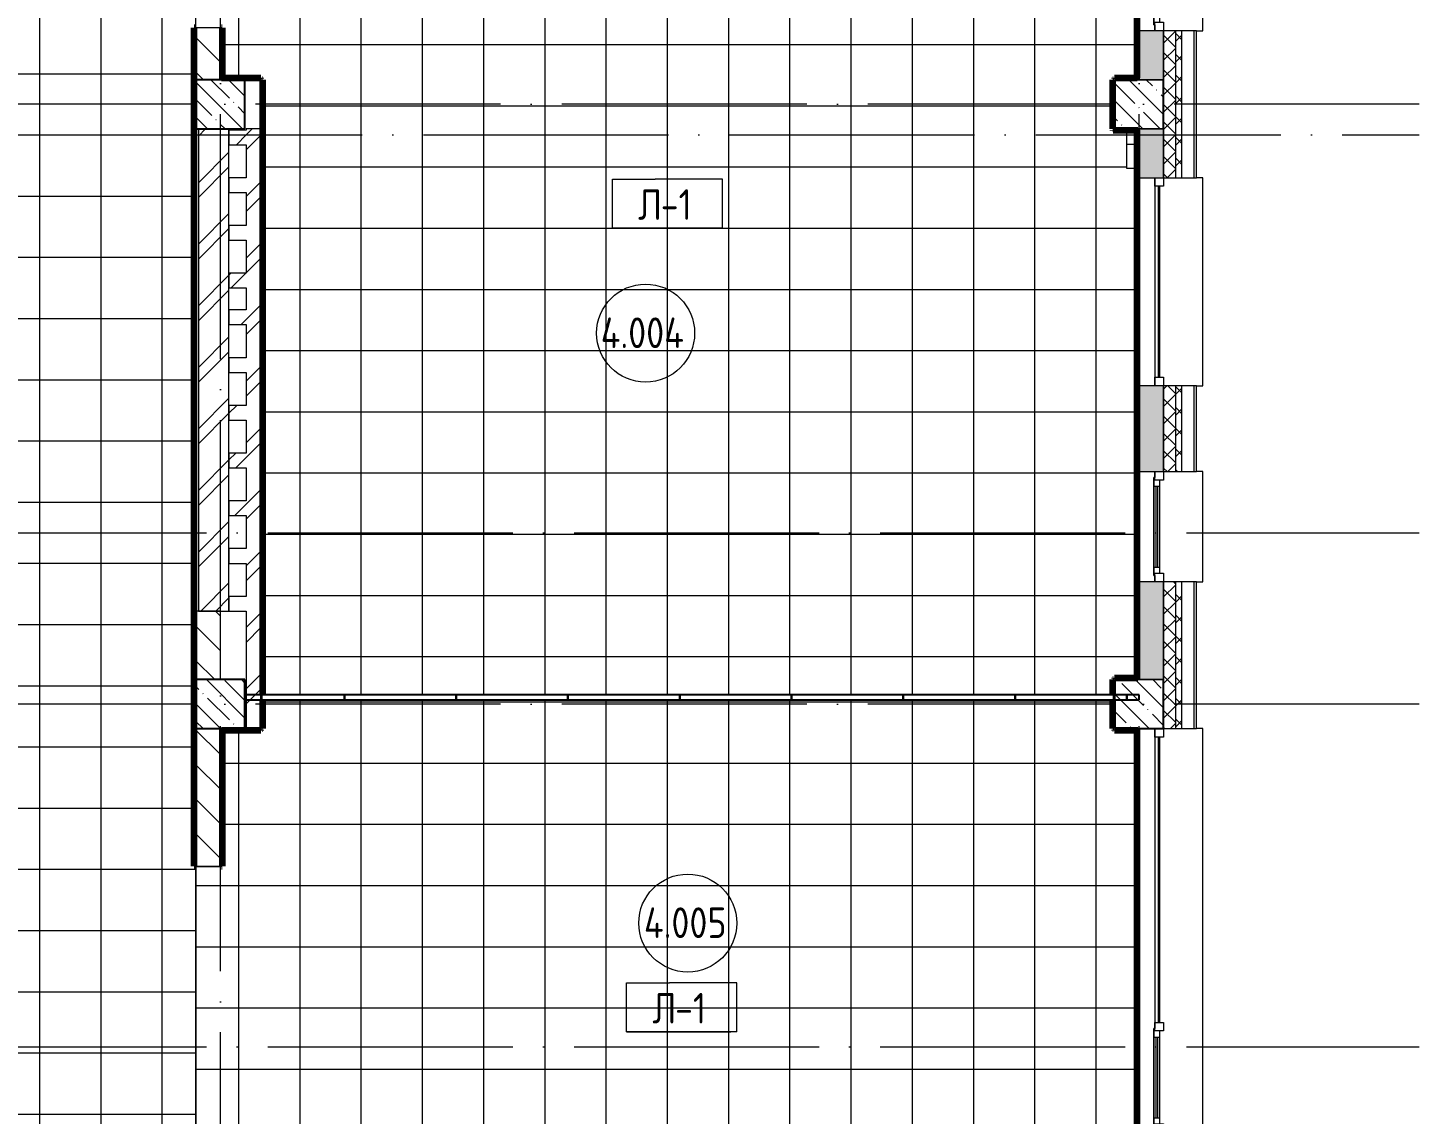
# Model space of a CAD drawing. Header units: millimetres. Extents: x 97 to 61947, y -4357 to 61202.
# Drawn here: x 50588 to 61947, y 27775 to 36650 of the extents above; entities that cross this region are included whole.
import ezdxf

# ---------------------------------------------------------------- set-up
doc = ezdxf.new("R2010")
doc.units = ezdxf.units.MM
doc.linetypes.add('ADSK_Линия сетки', pattern=[2500, 2000, -250, 0, -250])
for name, color, linetype, lineweight in [('A-AREA-____-IDEN', 2, 'Continuous', 20), ('A-FLOR-____-IDEN', 11, 'Continuous', 20), ('A-FLOR-____-OTLN', 192, 'Continuous', 9), ('A-FLOR-____-PATT', 8, 'Continuous', 9), ('A-GENM-____-MCUT', 13, 'Continuous', 9), ('A-GENM-____-OTLN', 13, 'Continuous', 9), ('A-GLAZ-____-MCUT', 151, 'Continuous', 9), ('A-GLAZ-____-OTLN', 151, 'Continuous', 9), ('A-WALL-____-MCUT', 113, 'Continuous', 9), ('A-WALL-____-PATT', 111, 'Continuous', 9), ('A-WALL-FNSH-MCUT', 113, 'Continuous', 9), ('I-WALL-____-OTLN', 2, 'Continuous', 9), ('S-COLS-____-MCUT', 52, 'Continuous', 9), ('S-COLS-____-OTLN', 52, 'Continuous', 9), ('S-GRID-____-OTLN', 1, 'Continuous', 9)]:
    doc.layers.add(name, color=color, linetype=linetype, lineweight=lineweight)
doc.styles.add('GOST Common', font='GOST_Common.ttf', dxfattribs={"width": 0.9, "height": 250})
pattern_1 = [(45, (0, 0), (-251.4472, 251.4472), []), (45, (0, 381), (-251.4472, 251.4472), [])]
pattern_2 = [(135, (0, 0), (-141.42136, -141.42136), [])]
pattern_3 = [(135, (0, 0), (-142.5612, -142.5612), []), (135, (142.56, 0), (-142.5612, -142.5612), [252.016, -50.403, 3.353, -47.05])]

# ---------------------------------------------------------------- blocks, each defined once
blk = doc.blocks.new('Окно_СКБ_2Ст1 - Окно_СКБ_2Ст 3300_ОК2-29018964-О_АИ_ПП_12_600_Целиком')
at = {"layer": 'A-GLAZ-____-MCUT', "color": 250}
for p, q in [((-1650, -195), (-1650, -125)), ((-1650, -125), (-1580, -125)), ((-1580, -195), (-1650, -195)), ((-1580, -125), (-1580, -195)), ((750, -195), (750, -125)), ((750, -125), (820, -125)), ((820, -195), (750, -195)), ((820, -195), (800, -195)), ((800, -195), (800, -205)), ((800, -205), (1600, -205)), ((1600, -205), (800, -205)), ((820, -125), (820, -195)), ((1580, -155), (820, -155)), ((820, -155), (820, -195)), ((870, -205), (870, -155)), ((1530, -205), (1530, -155)), ((1580, -195), (1580, -125)), ((1580, -125), (1650, -125)), ((1580, -195), (1580, -155)), ((1650, -195), (1580, -195)), ((1600, -195), (1580, -195)), ((1600, -205), (1600, -195)), ((1650, -125), (1650, -195))]:
    blk.add_line(p, q, dxfattribs=at)
at = {"layer": 'A-GLAZ-____-MCUT', "color": 50, "lineweight": 5}
for p, q in [((750, -155), (-1580, -155)), ((750, -165), (-1580, -165)), ((870, -175), (1530, -175)), ((1530, -185), (870, -185))]:
    blk.add_line(p, q, dxfattribs=at)
at = {"layer": 'A-GLAZ-____-OTLN', "color": 50, "lineweight": 5}
for p, q in [((-1650, -195), (800, -195)), ((1600, -195), (1650, -195))]:
    blk.add_line(p, q, dxfattribs=at)
blk = doc.blocks.new('Окно_СКБ_1Ст1 - 120_Окно_СКБ_1Ст_1700_ОК19Л-29018914-О_АИ_ПП_12_600_Целиком')
at = {"layer": 'A-GLAZ-____-MCUT', "color": 250}
for p, q in [((-850, -195), (-850, -125)), ((-850, -125), (-780, -125)), ((-780, -195), (-850, -195)), ((-780, -125), (-780, -195)), ((780, -195), (780, -125)), ((780, -125), (850, -125)), ((850, -195), (780, -195)), ((850, -125), (850, -195))]:
    blk.add_line(p, q, dxfattribs=at)
at = {"layer": 'A-GLAZ-____-MCUT', "color": 50, "lineweight": 5}
for p, q in [((780, -155), (-780, -155)), ((780, -165), (-780, -165))]:
    blk.add_line(p, q, dxfattribs=at)
at = {"layer": 'A-GLAZ-____-OTLN', "color": 50, "lineweight": 5}
blk.add_line((-850, -195), (850, -195), dxfattribs=at)
blk = doc.blocks.new('Окно_СКБ_1Ст1 - 120_Окно_СКБ_1Ст_900_ОК6Л-29019246-О_АИ_ПП_12_600_Целиком')
at = {"layer": 'A-GLAZ-____-MCUT', "color": 250}
for p, q in [((-450, -195), (-450, -125)), ((-450, -125), (-380, -125)), ((-380, -195), (-450, -195)), ((-380, -195), (-400, -195)), ((-400, -195), (-400, -205)), ((-400, -205), (400, -205)), ((400, -205), (-400, -205)), ((-380, -125), (-380, -195)), ((380, -155), (-380, -155)), ((-380, -155), (-380, -195)), ((-330, -205), (-330, -155)), ((330, -205), (330, -155)), ((380, -195), (380, -125)), ((380, -125), (450, -125)), ((380, -195), (380, -155)), ((450, -195), (380, -195)), ((400, -195), (380, -195)), ((400, -205), (400, -195)), ((450, -125), (450, -195))]:
    blk.add_line(p, q, dxfattribs=at)
at = {"layer": 'A-GLAZ-____-MCUT', "color": 50, "lineweight": 5}
for p, q in [((-330, -175), (330, -175)), ((330, -185), (-330, -185))]:
    blk.add_line(p, q, dxfattribs=at)
at = {"layer": 'A-GLAZ-____-OTLN', "color": 50, "lineweight": 5}
for p, q in [((-450, -195), (-400, -195)), ((400, -195), (450, -195))]:
    blk.add_line(p, q, dxfattribs=at)
blk = doc.blocks.new('WNW_Отлив1 - Отлив_металлический 2-28595994-О_АИ_ПП_12_600_Целиком')
at = {"layer": 'A-GLAZ-____-OTLN', "color": 50, "lineweight": 5}
for p, q in [((850, 320), (-850, 320)), ((-850, 320), (-850, 270)), ((850, 270), (850, 320))]:
    blk.add_line(p, q, dxfattribs=at)
blk = doc.blocks.new('WNW_Отлив1 - Отлив_металлический 2-28598290-О_АИ_ПП_12_600_Целиком')
at = {"layer": 'A-GLAZ-____-OTLN', "color": 50, "lineweight": 5}
for p, q in [((1650, 320), (-1650, 320)), ((-1650, 320), (-1650, 270)), ((1650, 270), (1650, 320))]:
    blk.add_line(p, q, dxfattribs=at)
blk = doc.blocks.new('WNW_Отлив1 - Отлив_металлический 2-28596055-О_АИ_ПП_12_600_Целиком')
at = {"layer": 'A-GLAZ-____-OTLN', "color": 50, "lineweight": 5}
for p, q in [((450, 320), (-450, 320)), ((-450, 320), (-450, 270)), ((450, 270), (450, 320))]:
    blk.add_line(p, q, dxfattribs=at)
blk = doc.blocks.new('BSC_Колонна _Прямоугольная - 400x400-40975103-О_АИ_ПП_12_600_Целиком')
at = {"layer": 'S-COLS-____-OTLN', "lineweight": 5}
h = blk.add_hatch(dxfattribs=at)
h.set_pattern_fill('FP_21', color=256, style=0, pattern_type=2)
h.set_pattern_definition([(135, (-145249.98, -36025), (-142.5612, -142.5612), []), (135, (-145107.42, -36025), (-142.5612, -142.5612), [252.016, -50.403, 3.353, -47.05])])
h.paths.add_polyline_path([(-200, -200), (200, -200), (200, 200), (-200, 200), (-200, -93)])
at = {"layer": 'S-COLS-____-MCUT', "color": 130, "lineweight": 25}
for p, q in [((200, 200), (-200, 200)), ((-200, 200), (-200, -200)), ((200, -200), (200, 200)), ((-200, -200), (200, -200))]:
    blk.add_line(p, q, dxfattribs=at)
blk = doc.blocks.new('BSC_Колонна _Прямоугольная - 400x400-V20-О_АИ_ПП_12_600_Целиком')
at = {"layer": 'S-COLS-____-OTLN', "lineweight": 5}
h = blk.add_hatch(dxfattribs=at)
h.set_pattern_fill('FP_22', color=256, style=0, pattern_type=2)
h.set_pattern_definition([(135, (-145249.98, -31125), (-142.5612, -142.5612), []), (135, (-145107.42, -31125), (-142.5612, -142.5612), [252.016, -50.403, 3.353, -47.05])])
h.paths.add_polyline_path([(-200, -200), (200, -200), (200, 200), (-200, 200), (-200, 119)])
at = {"layer": 'S-COLS-____-MCUT', "color": 130, "lineweight": 25}
for p, q in [((200, 200), (-200, 200)), ((-200, 200), (-200, -200)), ((200, -200), (200, 200)), ((-200, -200), (200, -200))]:
    blk.add_line(p, q, dxfattribs=at)
blk = doc.blocks.new('101_Трансформируемая перегородка - 101_Трансформируемая перегородка без двери-38029727-О_АИ_ПП_12_600_Целиком')
at = {"layer": 'A-GENM-____-MCUT', "color": 130, "lineweight": 25}
for p, q in [((100, 0), (0, 0)), ((0, 0), (0, -40)), ((100, -40), (100, 0)), ((100, 0), (100, -40)), ((1012.5, 0), (100, 0)), ((1925, 0), (1012.5, 0)), ((1012.5, 0), (1012.5, -40)), ((1012.5, -40), (1012.5, 0)), ((2837.5, 0), (1925, 0)), ((1925, 0), (1925, -40)), ((1925, -40), (1925, 0)), ((3750, 0), (2837.5, 0)), ((2837.5, 0), (2837.5, -40)), ((2837.5, -40), (2837.5, 0)), ((4662.5, 0), (3750, 0)), ((3750, 0), (3750, -40)), ((3750, -40), (3750, 0)), ((5575, 0), (4662.5, 0)), ((4662.5, 0), (4662.5, -40)), ((4662.5, -40), (4662.5, 0)), ((6487.5, 0), (5575, 0)), ((5575, 0), (5575, -40)), ((5575, -40), (5575, 0)), ((7300, 0), (6487.5, 0)), ((6487.5, 0), (6487.5, -40)), ((6487.5, -40), (6487.5, 0)), ((0, -40), (100, -40)), ((100, -40), (1012.5, -40)), ((1012.5, -40), (1925, -40)), ((1925, -40), (2837.5, -40)), ((2837.5, -40), (3750, -40)), ((3750, -40), (4662.5, -40)), ((4662.5, -40), (5575, -40)), ((5575, -40), (6487.5, -40)), ((6487.5, -40), (7300, -40))]:
    blk.add_line(p, q, dxfattribs=at)
blk = doc.blocks.new('0083_СОШ675_АР_R22_rvt-1-О_АИ_ПП_12_600_Целиком')
at = {"layer": 'A-WALL-____-PATT', "lineweight": 5}
h = blk.add_hatch(dxfattribs=at)
h.set_pattern_fill('FP_16', color=50, style=0, pattern_type=2)
h.set_pattern_definition([(135, (0, 0), (-84.85281, -84.85281), []), (225, (0, 0), (84.85281, -84.85281), [])])
h.paths.add_polyline_path([(153050, -275), (153100, -275), (153100, 625), (153050, 625), (153050, -175)])
h.paths.add_polyline_path([(153100, 3925), (153100, 5125), (153050, 5125), (153050, 3925)])
h.paths.add_polyline_path([(153050, 6825), (153100, 6825), (153100, 7525), (153050, 7525), (153050, 6871)])
h.paths.add_polyline_path([(153100, 8425), (153100, 9625), (153050, 9625), (153050, 8425)])
h.paths.add_polyline_path([(153100, 12925), (153100, 14125), (153050, 14125), (153050, 12925)])
h.paths.add_polyline_path([(153050, 15825), (153100, 15825), (153100, 16525), (153050, 16525), (153050, 16245)])
h.paths.add_polyline_path([(153050, 17425), (153100, 17425), (153100, 18625), (153050, 18625), (153050, 18120)])
h.paths.add_polyline_path([(153050, 21925), (153100, 21925), (153100, 23125), (153050, 23125), (153050, 22807)])
h.paths.add_polyline_path([(153100, 24825), (153100, 25525), (153050, 25525), (153050, 24825)])
h.paths.add_polyline_path([(153050, 26425), (153100, 26425), (153100, 27625), (153050, 27625), (153050, 26557)])
h.paths.add_polyline_path([(153100, 30925), (153100, 32125), (153050, 32125), (153050, 30925)])
h.paths.add_polyline_path([(153100, 33025), (153100, 33725), (153050, 33725), (153050, 33025)])
h.paths.add_polyline_path([(153100, 35425), (153100, 36625), (153050, 36625), (153050, 35425)])
h.paths.add_polyline_path([(153050, 39925), (153100, 39925), (153100, 41125), (153050, 41125), (153050, 40619)])
h.paths.add_polyline_path([(153050, 44425), (153100, 44425), (153100, 45625), (153050, 45625), (153050, 45306)])
h.paths.add_polyline_path([(153050, 47325), (153100, 47325), (153100, 48025), (153050, 48025)])
h.paths.add_polyline_path([(153050, 48925), (153100, 48925), (153100, 50125), (153050, 50125), (153050, 49056)])
h.paths.add_polyline_path([(153100, 51025), (153100, 51725), (153050, 51725), (153050, 51025)])
h.paths.add_polyline_path([(153050, 53425), (153100, 53425), (153100, 54625), (153050, 54625), (153050, 53743)])
h.paths.add_polyline_path([(153100, 57925), (153100, 59075), (153050, 59075), (153050, 57925)])
h = blk.add_hatch(dxfattribs=at)
h.set_pattern_fill('FP_17', color=50, style=0, pattern_type=2)
h.set_pattern_definition([(45, (0, 0), (-70.71068, 70.71068), []), (135, (0, 0), (-70.71068, -70.71068), [])])
h.paths.add_polyline_path([(153050, -175), (153050, 625), (152950, 625), (152950, -175)])
h.paths.add_polyline_path([(152950, 3925), (153050, 3925), (153050, 5125), (152950, 5125), (152950, 4058)])
h.paths.add_polyline_path([(152950, 6825), (153050, 6825), (153050, 7525), (152950, 7525), (152950, 6871)])
h.paths.add_polyline_path([(152950, 8425), (153050, 8425), (153050, 9625), (152950, 9625), (152950, 8746)])
h.paths.add_polyline_path([(152950, 12925), (153050, 12925), (153050, 14125), (152950, 14125), (152950, 13325)])
h.paths.add_polyline_path([(152950, 15825), (153050, 15825), (153050, 16525), (152950, 16525), (152950, 16245)])
h.paths.add_polyline_path([(153050, 17425), (153050, 18625), (152950, 18625), (152950, 17425)])
h.paths.add_polyline_path([(152950, 21925), (153050, 21925), (153050, 23125), (152950, 23125), (152950, 22325)])
h.paths.add_polyline_path([(153050, 24825), (153050, 25525), (152950, 25525), (152950, 24825)])
h.paths.add_polyline_path([(152950, 26425), (153050, 26425), (153050, 27625), (152950, 27625), (152950, 26557)])
h.paths.add_polyline_path([(152950, 30925), (153050, 30925), (153050, 32125), (152950, 32125), (152950, 31244)])
h.paths.add_polyline_path([(153050, 33025), (153050, 33725), (152950, 33725), (152950, 33025)])
h.paths.add_polyline_path([(152950, 35425), (153050, 35425), (153050, 36625), (152950, 36625), (152950, 35825)])
h.paths.add_polyline_path([(152950, 39925), (153050, 39925), (153050, 41125), (152950, 41125), (152950, 40619)])
h.paths.add_polyline_path([(153050, 44425), (153050, 45625), (152950, 45625), (152950, 44425)])
h.paths.add_polyline_path([(153050, 47325), (153050, 48025), (152950, 48025), (152950, 47325)])
h.paths.add_polyline_path([(152950, 48925), (153050, 48925), (153050, 50125), (152950, 50125), (152950, 49056)])
h.paths.add_polyline_path([(152950, 51025), (153050, 51025), (153050, 51725), (152950, 51725)])
h.paths.add_polyline_path([(152950, 53425), (153050, 53425), (153050, 54625), (152950, 54625), (152950, 53743)])
h.paths.add_polyline_path([(153050, 57925), (153050, 58975), (152950, 58975), (152950, 57925)])
h = blk.add_hatch(dxfattribs=at)
h.set_pattern_fill('FP_18', color=50, style=0, pattern_type=2)
h.set_pattern_definition([(50, (0, 0), (364.36793, -31.8783), [38.1, -419.1]), (355, (0, 0), (-70.48585, 382.1133), [30.48, -335.28]), (100.451, (30.36, -2.66), (293.885, 350.2334), [32.38, -356.18]), (46.184, (0, 101.6), (542.1585, -84.0858), [57.15, -628.65]), (96.636, (45.2, 94.6), (474.8049, 494.8554), [48.57, -534.27]), (351.184, (0, 101.6), (474.8102, 494.85), [45.72, -502.92]), (21, (50.8, 76.2), (303.22847, -204.53046), [38.1, -419.1]), (326, (50.8, 76.2), (123.6039, 368.37604), [30.48, -335.28]), (71.451, (76.07, 59.16), (426.8341, 163.8427), [32.38, -356.18]), (37.5, (0, 0), (6.17665, 169.11015), [16.764, -314.452, 16.764, -323.596, -336.55]), (37.5, (0, 0), (6.17665, 169.11015), [-671.576, 16.764, -319.786]), (7.5, (0, 0), (133.63888, 200.3615), [16.764, -177.292, 16.764, -306.832, -128.27]), (7.5, (0, 0), (133.63888, 200.3615), [-517.652, 16.764, -111.506]), (327.5, (-113.28, 0), (271.18182, -11.45836), [16.764, -110.236, 16.764, -379.476, -525.78]), (327.5, (-113.28, 0), (271.18182, -11.45836), [-523.24, 16.764, -509.016]), (317.5, (-164.08, 0), (296.2585, 50.85285), [16.764, -148.336, 16.764, -246.38, -373.38]), (317.5, (-164.08, 0), (296.2585, 50.85285), [-428.244, 16.764, -356.616])])
h.paths.add_polyline_path([(152950, 225), (152950, 625), (152750, 625), (152750, 225), (152948, 225)])
h.paths.add_polyline_path([(152950, 4325), (152950, 5125), (152750, 5125), (152750, 4325), (152948, 4325)])
h.paths.add_polyline_path([(152950, 6825), (152950, 7525), (152750, 7525), (152750, 6825)])
h.paths.add_polyline_path([(152950, 8825), (152950, 9625), (152750, 9625), (152750, 8825), (152948, 8825)])
h.paths.add_polyline_path([(152948, 13325), (152950, 13325), (152950, 14125), (152750, 14125), (152750, 13325)])
h.paths.add_polyline_path([(152750, 15825), (152950, 15825), (152950, 16525), (152750, 16525), (152750, 16085)])
h.paths.add_polyline_path([(152750, 17825), (152950, 17825), (152950, 18625), (152750, 18625), (152750, 18120)])
h.paths.add_polyline_path([(152750, 22325), (152950, 22325), (152950, 23125), (152750, 23125), (152750, 22339)])
h.paths.add_polyline_path([(152950, 24825), (152950, 25525), (152750, 25525), (152750, 24825)])
h.paths.add_polyline_path([(152950, 26825), (152950, 27625), (152750, 27625), (152750, 26825)])
h.paths.add_polyline_path([(152750, 31325), (152950, 31325), (152950, 32125), (152750, 32125)])
h.paths.add_polyline_path([(152950, 33025), (152950, 33725), (152750, 33725), (152750, 33025)])
h.paths.add_polyline_path([(152950, 35425), (152950, 35825), (152750, 35825), (152750, 35425), (152948, 35425)])
h.paths.add_polyline_path([(152950, 36225), (152950, 36625), (152750, 36625), (152750, 36225)])
h.paths.add_polyline_path([(152948, 39925), (152950, 39925), (152950, 40725), (152750, 40725), (152750, 39925)])
h.paths.add_polyline_path([(152948, 44425), (152950, 44425), (152950, 45625), (152750, 45625), (152750, 44425)])
h.paths.add_polyline_path([(152750, 47725), (152950, 47725), (152950, 48025), (152750, 48025)])
h.paths.add_polyline_path([(152750, 48925), (152950, 48925), (152950, 50125), (152750, 50125), (152750, 49056)])
h.paths.add_polyline_path([(152950, 51025), (152950, 51725), (152750, 51725), (152750, 51025)])
h.paths.add_polyline_path([(152948, 53825), (152950, 53825), (152950, 54625), (152750, 54625), (152750, 53825)])
h.paths.add_polyline_path([(152750, 57925), (152950, 57925), (152950, 58575), (152750, 58575), (152750, 58431)])
h = blk.add_hatch(dxfattribs=at)
h.set_pattern_fill('FP_8', color=50, style=0, pattern_type=2)
h.set_pattern_definition(pattern_2)
h.paths.add_polyline_path([(145250, 36225), (145250, 36650), (145050, 36650), (145050, 36225)])
h.paths.add_polyline_path([(145050, 39150), (145250, 39150), (145250, 40725), (145050, 40725), (145050, 39681)])
h = blk.add_hatch(dxfattribs=at)
h.set_pattern_fill('FP_10', color=50, style=0, pattern_type=2)
h.set_pattern_definition(pattern_1)
h.paths.add_polyline_path([(145250, 31885), (145320, 31885), (145320, 35825), (145070, 35825), (145070, 31885)])
h = blk.add_hatch(dxfattribs=at)
h.set_pattern_fill('FP_10', color=50, style=0, pattern_type=2)
h.set_pattern_definition(pattern_1)
h.paths.add_polyline_path([(145460, 35695), (145460, 35815), (145320, 35815), (145320, 35695), (145349, 35695)])
h = blk.add_hatch(dxfattribs=at)
h.set_pattern_fill('FP_10', color=50, style=0, pattern_type=2)
h.set_pattern_definition(pattern_1)
h.paths.add_polyline_path([(145580, 30925), (145580, 35825), (145460, 35825), (145460, 30925)])
h = blk.add_hatch(dxfattribs=at)
h.set_pattern_fill('FP_10', color=50, style=0, pattern_type=2)
h.set_pattern_definition(pattern_1)
h.paths.add_polyline_path([(145460, 35305), (145460, 35425), (145320, 35425), (145320, 35305), (145349, 35305)])
h = blk.add_hatch(dxfattribs=at)
h.set_pattern_fill('FP_10', color=50, style=0, pattern_type=2)
h.set_pattern_definition(pattern_1)
h.paths.add_polyline_path([(145460, 34525), (145460, 34645), (145320, 34645), (145320, 34525)])
h = blk.add_hatch(dxfattribs=at)
h.set_pattern_fill('FP_10', color=50, style=0, pattern_type=2)
h.set_pattern_definition(pattern_1)
h.paths.add_polyline_path([(145460, 34225), (145460, 34345), (145320, 34345), (145320, 34225)])
h = blk.add_hatch(dxfattribs=at)
h.set_pattern_fill('FP_10', color=50, style=0, pattern_type=2)
h.set_pattern_definition(pattern_1)
h.paths.add_polyline_path([(145460, 33445), (145460, 33565), (145320, 33565), (145320, 33445)])
h = blk.add_hatch(dxfattribs=at)
h.set_pattern_fill('FP_10', color=50, style=0, pattern_type=2)
h.set_pattern_definition(pattern_1)
h.paths.add_polyline_path([(145460, 33055), (145460, 33175), (145320, 33175), (145320, 33055)])
h = blk.add_hatch(dxfattribs=at)
h.set_pattern_fill('FP_10', color=50, style=0, pattern_type=2)
h.set_pattern_definition(pattern_1)
h.paths.add_polyline_path([(145460, 32665), (145460, 32785), (145320, 32785), (145320, 32665)])
h = blk.add_hatch(dxfattribs=at)
h.set_pattern_fill('FP_10', color=50, style=0, pattern_type=2)
h.set_pattern_definition(pattern_1)
h.paths.add_polyline_path([(145460, 32275), (145460, 32395), (145320, 32395), (145320, 32275)])
h = blk.add_hatch(dxfattribs=at)
h.set_pattern_fill('FP_8', color=50, style=0, pattern_type=2)
h.set_pattern_definition(pattern_2)
h.paths.add_polyline_path([(145250, 31325), (145250, 31885), (145050, 31885), (145050, 31325)])
h = blk.add_hatch(dxfattribs=at)
h.set_pattern_fill('FP_8', color=50, style=0, pattern_type=2)
h.set_pattern_definition(pattern_2)
h.paths.add_polyline_path([(145050, 26825), (145250, 26825), (145250, 27300), (145050, 27300)])
h.paths.add_polyline_path([(145250, 29800), (145250, 30925), (145050, 30925), (145050, 29800)])
at = {"layer": 'S-COLS-____-OTLN', "lineweight": 5}
h = blk.add_hatch(dxfattribs=at)
h.set_pattern_fill('FP_7', color=256, style=0, pattern_type=2)
h.set_pattern_definition(pattern_3)
h.paths.add_polyline_path([(152677, 35825), (152950, 35825), (152950, 36225), (152550, 36225), (152550, 35825)])
h = blk.add_hatch(dxfattribs=at)
h.set_pattern_fill('FP_7', color=256, style=0, pattern_type=2)
h.set_pattern_definition(pattern_3)
h.paths.add_polyline_path([(152950, 30925), (152950, 31325), (152550, 31325), (152550, 30925)])
at = {"layer": 'A-FLOR-____-OTLN', "color": 250}
for p, q in [((145320, 35425), (145320, 35695)), ((152650, 35700), (152735, 35700)), ((145320, 35035), (145320, 35305)), ((145320, 34645), (145320, 34915)), ((145320, 34345), (145320, 34525)), ((145320, 33955), (145320, 34225)), ((145320, 33565), (145320, 33835)), ((145320, 33175), (145320, 33445)), ((145320, 32785), (145320, 33055)), ((145320, 32395), (145320, 32665)), ((145320, 32005), (145320, 32275))]:
    blk.add_line(p, q, dxfattribs=at)
at = {"layer": 'A-WALL-____-MCUT', "color": 90, "lineweight": 13}
for p, q in [((145250, 36650), (145050, 36650)), ((145050, 36650), (145050, 36225)), ((145250, 36225), (145250, 36650)), ((152750, 36625), (152750, 36225)), ((152950, 36625), (152750, 36625)), ((152950, 36625), (152950, 36225)), ((152950, 36225), (152950, 36625)), ((153100, 36625), (153050, 36625)), ((153050, 35425), (153050, 36625)), ((153100, 35425), (153100, 36625)), ((145070, 35825), (145070, 31885)), ((145320, 31885), (145320, 35825)), ((145460, 35815), (145320, 35815)), ((145320, 35815), (145320, 35695)), ((145460, 35825), (145460, 35815)), ((145580, 35825), (145460, 35825)), ((145580, 30925), (145580, 35825)), ((152750, 35825), (152750, 35425)), ((152950, 35825), (152950, 35425)), ((152950, 35425), (152950, 35825)), ((145320, 35695), (145460, 35695)), ((145460, 35695), (145460, 35425)), ((145460, 35425), (145320, 35425)), ((145320, 35425), (145320, 35305)), ((152750, 35425), (152950, 35425)), ((153050, 35425), (153100, 35425)), ((145320, 35305), (145460, 35305)), ((145460, 35305), (145460, 35035)), ((145460, 35035), (145320, 35035)), ((145320, 35035), (145320, 34915)), ((145320, 34915), (145460, 34915)), ((145460, 34915), (145460, 34645)), ((145460, 34645), (145320, 34645)), ((145320, 34645), (145320, 34525)), ((145320, 34525), (145460, 34525)), ((145460, 34525), (145460, 34345)), ((145460, 34345), (145320, 34345)), ((145320, 34345), (145320, 34225)), ((145320, 34225), (145460, 34225)), ((145460, 34225), (145460, 33955)), ((145460, 33955), (145320, 33955)), ((145320, 33955), (145320, 33835)), ((145320, 33835), (145460, 33835)), ((145460, 33835), (145460, 33565)), ((152750, 33725), (152750, 33025)), ((152950, 33725), (152750, 33725)), ((152950, 33725), (152950, 33025)), ((152950, 33025), (152950, 33725)), ((153100, 33725), (153050, 33725)), ((153050, 33025), (153050, 33725)), ((153100, 33025), (153100, 33725)), ((145460, 33565), (145320, 33565)), ((145320, 33565), (145320, 33445)), ((145320, 33445), (145460, 33445)), ((145460, 33445), (145460, 33175)), ((145460, 33175), (145320, 33175)), ((145320, 33175), (145320, 33055)), ((145320, 33055), (145460, 33055)), ((145460, 33055), (145460, 32785)), ((152750, 33025), (152950, 33025)), ((153050, 33025), (153100, 33025)), ((145460, 32785), (145320, 32785)), ((145320, 32785), (145320, 32665)), ((145320, 32665), (145460, 32665)), ((145460, 32665), (145460, 32395)), ((145460, 32395), (145320, 32395)), ((145320, 32395), (145320, 32275)), ((145320, 32275), (145460, 32275)), ((145460, 32275), (145460, 32005)), ((152750, 32125), (152750, 31325)), ((152950, 32125), (152750, 32125)), ((152950, 32125), (152950, 31325)), ((152950, 31325), (152950, 32125)), ((153100, 32125), (153050, 32125)), ((153050, 30925), (153050, 32125)), ((153100, 30925), (153100, 32125)), ((145460, 32005), (145320, 32005)), ((145320, 32005), (145320, 31885)), ((145050, 31885), (145050, 31325)), ((145070, 31885), (145050, 31885)), ((145250, 31325), (145250, 31885)), ((145250, 31885), (145320, 31885)), ((145320, 31885), (145460, 31885)), ((145460, 31885), (145460, 30925)), ((145050, 30925), (145050, 29800)), ((145250, 29800), (145250, 30925)), ((145460, 30925), (145580, 30925)), ((153050, 30925), (153100, 30925)), ((145050, 29800), (145250, 29800))]:
    blk.add_line(p, q, dxfattribs=at)
at = {"layer": 'A-WALL-____-MCUT', "color": 250}
for p, q in [((153050, 36625), (152950, 36625)), ((153200, 36625), (153100, 36625)), ((152950, 36225), (152950, 35825)), ((152950, 35425), (153050, 35425)), ((153100, 35425), (153200, 35425)), ((153050, 33725), (152950, 33725)), ((153200, 33725), (153100, 33725)), ((152950, 33025), (153050, 33025)), ((153100, 33025), (153200, 33025)), ((153050, 32125), (152950, 32125)), ((153200, 32125), (153100, 32125)), ((152950, 31325), (152950, 30925)), ((152950, 30925), (153050, 30925)), ((153100, 30925), (153200, 30925))]:
    blk.add_line(p, q, dxfattribs=at)
at = {"layer": 'A-WALL-____-MCUT', "color": 50, "lineweight": 5}
for p, q in [((153200, 35425), (153200, 36625)), ((152750, 36225), (152950, 36225)), ((152950, 35825), (152750, 35825)), ((153200, 33025), (153200, 33725)), ((153200, 30925), (153200, 32125)), ((145250, 31885), (145070, 31885)), ((145070, 31885), (145250, 31885)), ((152750, 31325), (152950, 31325))]:
    blk.add_line(p, q, dxfattribs=at)
at = {"layer": 'A-WALL-FNSH-MCUT', "color": 250}
for p, q in [((153220, 36625), (153200, 36625)), ((153220, 35425), (153220, 36625)), ((153200, 35425), (153220, 35425)), ((153220, 33725), (153200, 33725)), ((153220, 33025), (153220, 33725)), ((153200, 33025), (153220, 33025)), ((153220, 32125), (153200, 32125)), ((153220, 30925), (153220, 32125)), ((153200, 30925), (153220, 30925))]:
    blk.add_line(p, q, dxfattribs=at)
at = {"layer": 'I-WALL-____-OTLN', "color": 250}
for p, q in [((152750, 36625), (152750, 39925)), ((152750, 33725), (152750, 35425)), ((152750, 32125), (152750, 33025)), ((152750, 27625), (152750, 30925))]:
    blk.add_line(p, q, dxfattribs=at)
at = {"layer": 'S-COLS-____-MCUT', "color": 130, "lineweight": 25}
for p, q in [((152750, 36225), (152550, 36225)), ((152550, 36225), (152550, 35825)), ((152950, 35825), (152950, 36225)), ((152550, 35825), (152750, 35825)), ((152750, 31325), (152550, 31325)), ((152550, 31325), (152550, 30925)), ((152950, 30925), (152950, 31325)), ((152550, 30925), (152950, 30925))]:
    blk.add_line(p, q, dxfattribs=at)
at = {"layer": 'S-COLS-____-OTLN', "color": 250}
for p, q in [((152950, 36225), (152750, 36225)), ((152750, 35825), (152950, 35825)), ((152950, 31325), (152750, 31325))]:
    blk.add_line(p, q, dxfattribs=at)
at = {"layer": 'A-GENM-____-OTLN', "color": 250, "lineweight": 9, "rotation": 180}
blk.add_blockref('101_Трансформируемая перегородка - 101_Трансформируемая перегородка без двери-38029727-О_АИ_ПП_12_600_Целиком', (152750, 31161), dxfattribs=at)
at = {"layer": 'A-GLAZ-____-OTLN', "color": 250, "lineweight": 9, "rotation": 269.9999999999999}
for name, p in [('Окно_СКБ_2Ст1 - Окно_СКБ_2Ст 3300_ОК2-29018964-О_АИ_ПП_12_600_Целиком', (153075, 38275)), ('WNW_Отлив1 - Отлив_металлический 2-28598290-О_АИ_ПП_12_600_Целиком', (152950, 38275)), ('Окно_СКБ_1Ст1 - 120_Окно_СКБ_1Ст_1700_ОК19Л-29018914-О_АИ_ПП_12_600_Целиком', (153075, 34575)), ('WNW_Отлив1 - Отлив_металлический 2-28595994-О_АИ_ПП_12_600_Целиком', (152950, 34575)), ('Окно_СКБ_1Ст1 - 120_Окно_СКБ_1Ст_900_ОК6Л-29019246-О_АИ_ПП_12_600_Целиком', (153075, 32575)), ('WNW_Отлив1 - Отлив_металлический 2-28596055-О_АИ_ПП_12_600_Целиком', (152950, 32575)), ('Окно_СКБ_2Ст1 - Окно_СКБ_2Ст 3300_ОК2-29018964-О_АИ_ПП_12_600_Целиком', (153075, 29275)), ('WNW_Отлив1 - Отлив_металлический 2-28598290-О_АИ_ПП_12_600_Целиком', (152950, 29275))]:
    blk.add_blockref(name, p, dxfattribs=at)
at = {"layer": 'S-COLS-____-OTLN', "color": 250, "lineweight": 9}
for name, p in [('BSC_Колонна _Прямоугольная - 400x400-40975103-О_АИ_ПП_12_600_Целиком', (145250, 36025)), ('BSC_Колонна _Прямоугольная - 400x400-V20-О_АИ_ПП_12_600_Целиком', (145250, 31125))]:
    blk.add_blockref(name, p, dxfattribs=at)
blk = doc.blocks.new('ADSK_Марка_Помещение_ОдноЗначение - Номер-159740-О_АИ_ПП_12_600_Целиком')
at = {"layer": 'A-AREA-____-IDEN'}
blk.add_circle((0, 0), 4, dxfattribs=at)
blk = doc.blocks.new('ADSK_Марка_Перекрытие - Типоразмер_ADSK_Марка-158127-О_АИ_ПП_12_600_Целиком')
at = {"layer": 'A-FLOR-____-IDEN'}
for p, q in [((-4.5, 4), (-1, 4)), ((-4.5, 0), (-4.5, 4)), ((4.5, 4), (-1, 4)), ((4.5, 0), (4.5, 4)), ((4.5, 0), (-4.5, 0)), ((-4.5, 0), (4, 0))]:
    blk.add_line(p, q, dxfattribs=at)

msp = doc.modelspace()

# ---------------------------------------------------------------- hatches: boundary and pattern name
at = {"layer": 'A-FLOR-____-PATT'}
h = msp.add_hatch(dxfattribs=at)
h.set_pattern_fill('FP_46', color=256, style=0, pattern_type=2)
h.set_pattern_definition([(270, (50685.3, 19775), (500, 3e-14), []), (0, (50685.3, 19775), (0, 500), [])])
h.paths.add_polyline_path([(51419.818278, 40.000586), (51945.296357, 40.000586), (51945.296357, 774.999414), (51960.296357, 774.999414), (51960.296357, 3274.999414), (51945.296357, 3274.999414), (51945.296357, 10125), (51960.318278, 10125), (51960.296357, 12625), (51945.296357, 12625), (51945.296357, 14045.003957), (51960.318278, 14045.003957), (51960.296357, 15295.003957), (51945.296357, 15295.003957), (51945.296357, 18345), (51960.296357, 18345), (51960.296357, 20845), (51945.296357, 20845), (51945.296357, 27299.999), (51960.318278, 27299.999), (51960.296357, 29799.999), (51945.296357, 29799.999), (51945.296357, 36649.999), (51960.318278, 36649.999), (51960.296357, 39149.999), (51945.296357, 39149.999), (51945.296357, 42275.000586), (51960.296357, 42275.000586), (51960.296357, 44775.000586), (51945.296357, 44775.000586), (51945.296357, 45324.96901), (47375.318278, 45324.96901), (47374.265322, 39459.99902), (47360.318278, 39459.99902), (47360.318278, 38359.99902), (47375.318278, 38359.99902), (47374.265322, 37555.151496), (47370.318278, 37555.151496), (47370.318278, 37545.151496), (47360.318278, 37545.151496), (47360.318278, 37540.151496), (46137.818278, 37540.151496), (46137.818278, 37535.151496), (45622.818278, 37535.151496), (45622.818278, 37540.151496), (43625.318278, 37540.151496), (43625.318278, 33539.968424), (47360.318278, 33539.968424), (47360.318278, 33534.968424), (47370.318278, 33534.968424), (47370.318278, 33524.968424), (47375.318278, 33524.968424), (47374.265322, 31944.999575), (47160.318278, 31944.53929), (47160.318278, 30445.000161), (47375.318278, 30444.201247), (47374.265322, 28125.000984), (47370.318278, 28125.000984), (47370.318278, 28115.000984), (47360.318278, 28115.000984), (47360.318278, 28110.000984), (43625.296357, 28110.000984), (43625.296357, 25260.167367), (47360.318278, 25260.167367), (47360.318278, 25255.167367), (47370.318278, 25255.167367), (47370.318278, 25245.167367), (47375.318278, 25244.44943), (47374.265322, 24992.999575), (47360.318278, 24992.999575), (47360.318278, 23892.999575), (47375.318278, 23892.999575), (47374.265322, 23254.166194), (47360.318278, 23254.166194), (47360.318278, 23179.166781), (47160.318278, 23179.166781), (47160.318278, 22254.166781), (47360.318278, 22254.166781), (47360.318278, 22154.166194), (47375.318278, 22154.166194), (47374.265322, 20894.999393), (47360.318278, 20894.999393), (47360.318278, 19794.999393), (47375.318278, 19794.999393), (47374.265322, 18423.996862), (47360.318278, 18423.996862), (47360.318278, 17323.996862), (47375.318278, 17323.996862), (47375.318278, 13483.56847), (47380.318278, 13483.56847), (47380.318278, 12968.56847), (47375.318278, 12968.56847), (47374.265322, 12800.000586), (47370.318278, 12799.736832), (47370.318278, 12790.000586), (47360.318278, 12790.000586), (47360.318278, 12785.000586), (43625.318278, 12785.000586), (43625.318278, 10440.001172), (47360.318278, 10440.001172), (47360.318278, 10435.001172), (47370.318278, 10435.001172), (47370.318278, 10425.001172), (47375.318278, 10425.001172), (47374.265322, 8649.999414), (47360.318278, 8649.999414), (47360.318278, 8749.999414), (47160.318278, 8749.999414), (47160.318278, 7110), (47375.318278, 7109.999414), (47375.318278, 40.000586), (49545.451646, 40.000586)])
h.paths.add_polyline_path([(51960.296357, 4325), (51960.318278, 4325), (51960.296357, 4995.779567)])
h.paths.add_polyline_path([(51960.296357, 15334.992672), (51960.318278, 15334.992672), (51960.296357, 16245.202325)])
h.paths.add_polyline_path([(51960.296357, 22325), (51960.318278, 22325), (51960.296357, 22807.3656)])
h = msp.add_hatch(dxfattribs=at)
h.set_pattern_fill('FP_41', color=256, style=0, pattern_type=2)
h.set_pattern_definition([(0, (55810.2, 35013.2), (0, 500), []), (90, (55810.2, 35013.2), (-500, 3e-14), [])])
h.paths.add_polyline_path([(56059.010616, 31201.37851), (59445.296357, 31201.37851), (59445.296357, 31325.239253), (59450.296357, 31325.239253), (59450.296357, 31335.239253), (59460.296357, 31335.239253), (59460.661355, 31340.239253), (59645.318278, 31340.239253), (59645.318278, 35500.000586), (59560.296357, 35500.000586), (59560.296357, 35810.095314), (59450.153034, 35810.095314), (59450.153034, 35824.96901), (59445.153034, 35825.870948), (59445.153034, 36225.207677), (59450.153034, 36225.207677), (59450.153034, 36235.207677), (59460.153034, 36235.207677), (59460.296357, 36240.207677), (59645.131112, 36240.207677), (59645.131112, 38825), (51960.131112, 38825), (51960.296357, 36649.999586), (52175.131112, 36649.999), (52175.131112, 36240.001172), (52490.131112, 36240.001172), (52490.131112, 36235.001172), (52500.131112, 36235.001172), (52500.131112, 36225.001172), (52505.131112, 36224.17187), (52505.131112, 31201.37851), (55910.319278, 31201.37851)])
h.paths.add_polyline_path([(59460.296357, 35825.095314), (59460.318278, 36225.000586), (59460.153034, 36225), (59460.153034, 35825.095314)])
h = msp.add_hatch(dxfattribs=at)
h.set_pattern_fill('FP_40', color=256, style=0, pattern_type=2)
h.set_pattern_definition([(0, (55810.2, 27643.2), (0, 500), []), (90, (55810.2, 27643.2), (-500, 3e-14), [])])
h.paths.add_polyline_path([(59460.318278, 24125), (59645.274435, 24125), (59645.274435, 26410.000586), (59460.318278, 26410.000586), (59460.318278, 26415.000586), (59450.318278, 26415.000586), (59450.318278, 26425), (59445.318278, 26425), (59445.318278, 26825.004543), (59450.318278, 26825.007765), (59450.318278, 26840.000586), (59645.318278, 26840.000586), (59645.318278, 27125.000586), (59560.296357, 27125.000586), (59560.296357, 27325.000586), (59645.318278, 27325.000586), (59645.318278, 30910.000586), (59460.296357, 30910.000586), (59460.296357, 30915.000586), (59450.296357, 30915.000586), (59450.296357, 30925), (59445.296357, 30925.509278), (59445.296357, 31161.377924), (52505.131112, 31160.869818), (52505.131112, 30925.000586), (52500.131112, 30925.000586), (52500.131112, 30915.000586), (52490.131112, 30915.000586), (52490.131112, 30910.000586), (52175.318278, 30910.000586), (52175.318278, 29799.999), (52160.318278, 29799.999), (52160.131112, 29795), (51960.131112, 29795), (51960.531032, 27299.999), (52160.131112, 27299.999), (52160.318278, 27299.999), (52175.318278, 27299.999), (52175.318278, 26840.000586), (52490.318278, 26840.000586), (52490.318278, 26835.000586), (52500.318278, 26835.000586), (52500.318278, 26825.000586), (52505.318278, 26825), (52505.318278, 26636.596853), (52510.318278, 26636.596853), (52510.318278, 25886.596853), (52505.318278, 25886.596853), (52505.318278, 24125), (58230.196939, 24125)])
h.paths.add_polyline_path([(59660.274435, 24125), (59660.296357, 24125), (59660.274435, 24824.999414)])
h.paths.add_polyline_path([(52490.296357, 24125), (52490.318278, 24125.007226), (52490.296357, 24345.000586)])
at = {"layer": 'A-WALL-____-PATT'}
h = msp.add_hatch(color=7, dxfattribs=at)
h.paths.add_polyline_path([(51960.296357, 26724.296143), (51960.296357, 27299.999), (51950.296357, 27299.999), (51950.296357, 26724.296143)])
h.paths.add_polyline_path([(51960.296357, 29799.999), (51960.296357, 36649.999), (51950.296357, 36649.999), (51950.296357, 29799.999)])
h.paths.add_polyline_path([(51960.296357, 39149.999), (51960.296357, 42275.000586), (51950.296357, 42275.000586), (51950.296357, 39149.999)])
h.paths.add_polyline_path([(51960.296357, 44775.000586), (51960.296357, 45324.96901), (51950.296357, 45324.96901), (51950.296357, 44775.000586)])
h = msp.add_hatch(color=7, dxfattribs=at)
h.paths.add_polyline_path([(59660.131112, 36224.96901), (59660.131112, 36624.999414), (59650.131112, 36624.999414), (59650.131112, 36225.207677)])
h.paths.add_polyline_path([(59660.131112, 39924.999414), (59660.131112, 40715.033334), (59650.131112, 40715.033334), (59650.131112, 39924.999414)])
h = msp.add_hatch(color=7, dxfattribs=at)
h.paths.add_polyline_path([(52170.131112, 36225.001172), (52170.131112, 36649.999), (52160.131112, 36649.999), (52160.131112, 36225.001172)])
h.paths.add_polyline_path([(52160.131112, 39149.999), (52170.131112, 39149.999), (52170.131112, 39484.977542), (52165.131112, 39484.977542), (52165.131112, 39494.977542), (52170.131112, 39494.977542), (52170.131112, 40190.000586), (52160.131112, 40190.000586), (52160.131112, 39489.977542)])
for points in [[(52170.131112, 36225.001172), (52490.131112, 36225.001172), (52490.131112, 36235.001172), (52170.131112, 36235.001172)], [(52490.131112, 30915.000586), (52500.131112, 30915.000586), (52500.131112, 36235.001172), (52490.131112, 36235.001172), (52490.131112, 30925.000586)], [(59650.131112, 36225.207677), (59650.131112, 36235.207677), (59450.153034, 36235.207677), (59450.153034, 36225.207677), (59460.153034, 36225.207677)], [(59460.153034, 35824.96901), (59460.153034, 36225.207677), (59450.153034, 36225.207677), (59450.153034, 35824.96901)], [(59450.153034, 35815.095314), (59650.318278, 35815.095314), (59650.318278, 35825.095314), (59450.153034, 35825.095314)], [(59450.296357, 30925.000586), (59460.296357, 30925.000586), (59460.296357, 31335.239253), (59450.296357, 31335.239253), (59450.296357, 31244.432668)], [(59460.296357, 31325.239253), (59660.318278, 31325.239253), (59660.318278, 31335.239253), (59460.296357, 31335.239253)], [(52360.296357, 30915.000586), (52490.131112, 30915.000586), (52490.131112, 30925.000586), (52170.318278, 30925), (52170.318278, 30915.000586)], [(59650.318278, 30915.000586), (59650.318278, 30925.000586), (59450.296357, 30925.000586), (59450.296357, 30915.000586)]]:
    msp.add_hatch(color=7, dxfattribs=at).paths.add_polyline_path(points)
h = msp.add_hatch(color=7, dxfattribs=at)
h.paths.add_polyline_path([(59660.318278, 31335.239253), (59660.318278, 32124.999414), (59650.318278, 32124.999414), (59650.318278, 31335.239253)])
h.paths.add_polyline_path([(59660.318278, 33024.999414), (59660.318278, 33724.999414), (59650.318278, 33724.999414), (59650.318278, 33024.999414)])
h.paths.add_polyline_path([(59650.318278, 35424.999414), (59660.318278, 35424.999414), (59660.318278, 35825.095314), (59650.318278, 35825.095314), (59650.318278, 35462.966202)])
h = msp.add_hatch(color=7, dxfattribs=at)
h.paths.add_polyline_path([(52170.318278, 26825.000586), (52170.318278, 27299.999), (52160.318278, 27299.999), (52160.318278, 26825.000586)])
h.paths.add_polyline_path([(52170.318278, 29799.999), (52170.318278, 30925), (52160.318865, 30925), (52160.318278, 29799.999)])

# ---------------------------------------------------------------- linework, layer by layer
at = {"layer": 'A-FLOR-____-OTLN'}
for p, q in [((51960.318278, 36649.999), (51960.318278, 39149.999)), ((59560.296357, 35500.000586), (59560.296357, 35810.095314)), ((59645.318278, 35500.000586), (59560.296357, 35500.000586)), ((52160.131112, 29795), (51960.131112, 29795)), ((51960.131112, 29795), (51960.131112, 27299.999)), ((51960.318278, 27299.999), (51960.318278, 29799.999)), ((52160.131112, 29799.999), (52160.131112, 29795))]:
    msp.add_line(p, q, dxfattribs=at)
at = {"layer": 'A-WALL-____-MCUT', "color": 7}
for p, q in [((51950.296357, 36649.999), (51950.296357, 29799.999)), ((51960.296357, 36649.999), (51950.296357, 36649.999)), ((51960.296357, 36225), (51960.296357, 36649.999)), ((52170.131112, 36649.999), (52160.131112, 36649.999)), ((52160.131112, 36649.999), (52160.131112, 36225.001172)), ((52170.131112, 36235.001172), (52170.131112, 36649.999)), ((59660.131112, 36624.999414), (59650.131112, 36624.999414)), ((59650.131112, 36624.999414), (59650.131112, 36235.207677)), ((59660.131112, 36224.96901), (59660.131112, 36624.999414)), ((52500.131112, 36235.001172), (52170.131112, 36235.001172)), ((52360.296357, 36225.001172), (52490.131112, 36225.001172)), ((52490.131112, 36225.001172), (52490.131112, 30925.000586)), ((52500.131112, 30915.000586), (52500.131112, 36235.001172)), ((59650.131112, 36235.207677), (59450.153034, 36235.207677)), ((59450.153034, 36235.207677), (59450.153034, 35815.095314)), ((59460.153034, 35824.96901), (59460.153034, 36225.207677)), ((59460.153034, 36225.207677), (59650.131112, 36225.207677)), ((59650.131112, 36225.207677), (59650.131112, 36224.96901)), ((59650.131112, 36224.96901), (59660.131112, 36224.96901)), ((51960.296357, 31325), (51960.296357, 35825)), ((59660.318278, 35825.095314), (59450.153034, 35825.095314)), ((59450.153034, 35824.96901), (59460.153034, 35824.96901)), ((59450.153034, 35815.095314), (59650.318278, 35815.095314)), ((59650.318278, 35815.095314), (59650.318278, 35424.999414)), ((59660.318278, 35424.999414), (59660.318278, 35825.095314)), ((59650.318278, 35424.999414), (59660.318278, 35424.999414)), ((59660.318278, 33724.999414), (59650.318278, 33724.999414)), ((59650.318278, 33724.999414), (59650.318278, 33024.999414)), ((59660.318278, 33024.999414), (59660.318278, 33724.999414)), ((59650.318278, 33024.999414), (59660.318278, 33024.999414)), ((59660.318278, 32124.999414), (59650.318278, 32124.999414)), ((59650.318278, 32124.999414), (59650.318278, 31335.239253)), ((59660.318278, 31325.239253), (59660.318278, 32124.999414)), ((59650.318278, 31335.239253), (59450.296357, 31335.239253)), ((59450.296357, 31335.239253), (59450.296357, 30915.000586)), ((59460.296357, 31325.239253), (59660.318278, 31325.239253)), ((59460.296357, 30925.000586), (59460.296357, 31325.239253)), ((51960.296357, 29799.999), (51960.296357, 30925)), ((52160.318278, 30925), (52160.318278, 29799.999)), ((52170.318278, 29799.999), (52170.318278, 30915.000586)), ((52170.318278, 30915.000586), (52500.131112, 30915.000586)), ((52490.131112, 30925.000586), (52360.296357, 30925.000586)), ((59450.296357, 30915.000586), (59650.318278, 30915.000586)), ((59650.318278, 30925.000586), (59460.296357, 30925.000586)), ((59650.318278, 30915.000586), (59650.318278, 30925.000586)), ((51950.296357, 29799.999), (51960.296357, 29799.999)), ((52160.318278, 29799.999), (52170.318278, 29799.999))]:
    msp.add_line(p, q, dxfattribs=at)
at = {"layer": 'I-WALL-____-OTLN', "color": 5, "lineweight": 90}
for p, q in [((59645.131112, 36240.207677), (59645.131112, 40710.033334)), ((51945.296357, 29799.999), (51945.296357, 36649.999)), ((51950.296357, 36649.999), (51945.296357, 36649.999)), ((52175.131112, 36649.999), (52170.131112, 36649.999)), ((52175.131112, 36649.999), (52175.131112, 36235.001172)), ((52170.01063, 36240.001172), (52490.131112, 36240.001172)), ((52490.131112, 36235.001172), (52490.131112, 36240.001172)), ((59460.153034, 36240.207677), (59645.131112, 36240.207677)), ((59460.153034, 36240.207677), (59460.153034, 36235.207677)), ((52505.131112, 36225.001172), (52500.11228, 36225.001172)), ((52505.131112, 36225.001172), (52505.131112, 31201.377924)), ((59445.153034, 35824.96901), (59445.153034, 36225.207677)), ((59450.153034, 36225.207677), (59445.153034, 36225.207677)), ((59645.131112, 36224.96901), (59645.131112, 36225.207677)), ((59450.153034, 35824.96901), (59445.153034, 35824.96901)), ((59450.153034, 35810.095314), (59450.153034, 35815.095314)), ((59650.446452, 35810.095314), (59450.153034, 35810.095314)), ((59645.318278, 31335.239253), (59645.318278, 35815.095314)), ((59445.296357, 31201.377924), (59445.296357, 31325.239253)), ((59450.296357, 31325.239253), (59445.296357, 31325.239253)), ((59460.296357, 31340.239253), (59650.318278, 31340.239253)), ((59460.296357, 31340.239253), (59460.296357, 31335.239253)), ((52505.131112, 31161.377924), (52505.131112, 30925.000586)), ((59445.296357, 30925.000586), (59445.296357, 31161.377924)), ((52490.131112, 30910.000586), (52170.273435, 30910.000586)), ((52175.318278, 30915.000586), (52175.318278, 29799.999)), ((52490.131112, 30910.000586), (52490.131112, 30915.000586)), ((52500.131112, 30925.000586), (52505.131112, 30925.000586)), ((59445.296357, 30925.000586), (59450.296357, 30925.000586)), ((59460.296357, 30915.000586), (59460.296357, 30910.000586)), ((59650.318278, 30910.000586), (59460.296357, 30910.000586)), ((59645.318278, 26835.000586), (59645.318278, 30915.000586)), ((51945.296357, 29799.999), (51950.296357, 29799.999)), ((52170.318278, 29799.999), (52175.318278, 29799.999))]:
    msp.add_line(p, q, dxfattribs=at)
at = {"layer": 'I-WALL-____-OTLN'}
for p, q in [((59650.131112, 36624.999414), (59650.131112, 39924.999414)), ((59660.131112, 39924.999414), (59660.131112, 36624.999414)), ((59650.318278, 33724.999414), (59650.318278, 35424.999414)), ((59660.318278, 35424.999414), (59660.318278, 33724.999414)), ((59650.318278, 32124.999414), (59650.318278, 33024.999414)), ((59660.318278, 33024.999414), (59660.318278, 32124.999414)), ((59650.318278, 27624.999414), (59650.318278, 30915.000586)), ((59660.318278, 30925), (59660.318278, 27624.999414))]:
    msp.add_line(p, q, dxfattribs=at)
at = {"layer": 'S-GRID-____-OTLN', "linetype": 'ADSK_Линия сетки'}
for p, q in [((52160.319278, -3557.475151), (52160.319278, 61202.00513)), ((59660.319278, -3557.475151), (59660.319278, 61202.00513)), ((61947.220678, 36025.151496), (40046.795213, 36025.151496)), ((41316.795213, 35775.000586), (61947.220678, 35775.000586)), ((40046.795213, 32525.000984), (61947.220678, 32525.000984)), ((61947.220678, 31125.11992), (40046.795213, 31125.11992)), ((40046.795213, 28325.000984), (61947.220678, 28325.000984))]:
    msp.add_line(p, q, dxfattribs=at)

# ---------------------------------------------------------------- block references
at = {"color": 250, "lineweight": 5}
msp.add_blockref('0083_СОШ675_АР_R22_rvt-1-О_АИ_ПП_12_600_Целиком', (-93089.681722, 0), dxfattribs=at)
at = {"layer": 'A-AREA-____-IDEN', "xscale": 99.99999999999993, "yscale": 99.99999999999993, "zscale": 99.99999999999993}
for p in [(55632.031532, 34155.934725), (55975.930284, 29336.446057)]:
    msp.add_blockref('ADSK_Марка_Помещение_ОдноЗначение - Номер-159740-О_АИ_ПП_12_600_Целиком', p, dxfattribs=at)
at = {"layer": 'A-FLOR-____-IDEN', "xscale": 99.99999999999993, "yscale": 99.99999999999993, "zscale": 99.99999999999993}
for p in [(55810.224695, 35013.189255), (55927.064313, 28448.084397)]:
    msp.add_blockref('ADSK_Марка_Перекрытие - Типоразмер_ADSK_Марка-158127-О_АИ_ПП_12_600_Целиком', p, dxfattribs=at)

# ---------------------------------------------------------------- texts
at = {"layer": 'A-AREA-____-IDEN', "lineweight": 9, "char_height": 250, "attachment_point": 1, "style": 'GOST Common'}
for s, insert, width in [('4.004', (55264.824275, 34283.659796), 901.8984375), ('4.005', (55617.723027, 29464.171129), 880.252875)]:
    msp.add_mtext(s, dxfattribs=dict(at, insert=insert, width=width))
at = {"layer": 'A-FLOR-____-IDEN', "lineweight": 9, "char_height": 250, "attachment_point": 1, "style": 'GOST Common'}
for s, insert, width in [('\\fGOST Common|b0|i0|c204|p34|;\\W.9;Л', (55570.54385, 35331.026829), 223.6708125), ('-1', (55755.090725, 35331.026829), 331.898625), ('\\fGOST Common|b0|i0|c204|p34|;\\W.9;Л', (55687.383467, 28765.921971), 223.6708125), ('-1', (55871.930342, 28765.921971), 331.898625)]:
    msp.add_mtext(s, dxfattribs=dict(at, insert=insert, width=width))

doc.saveas('drawing.dxf')
